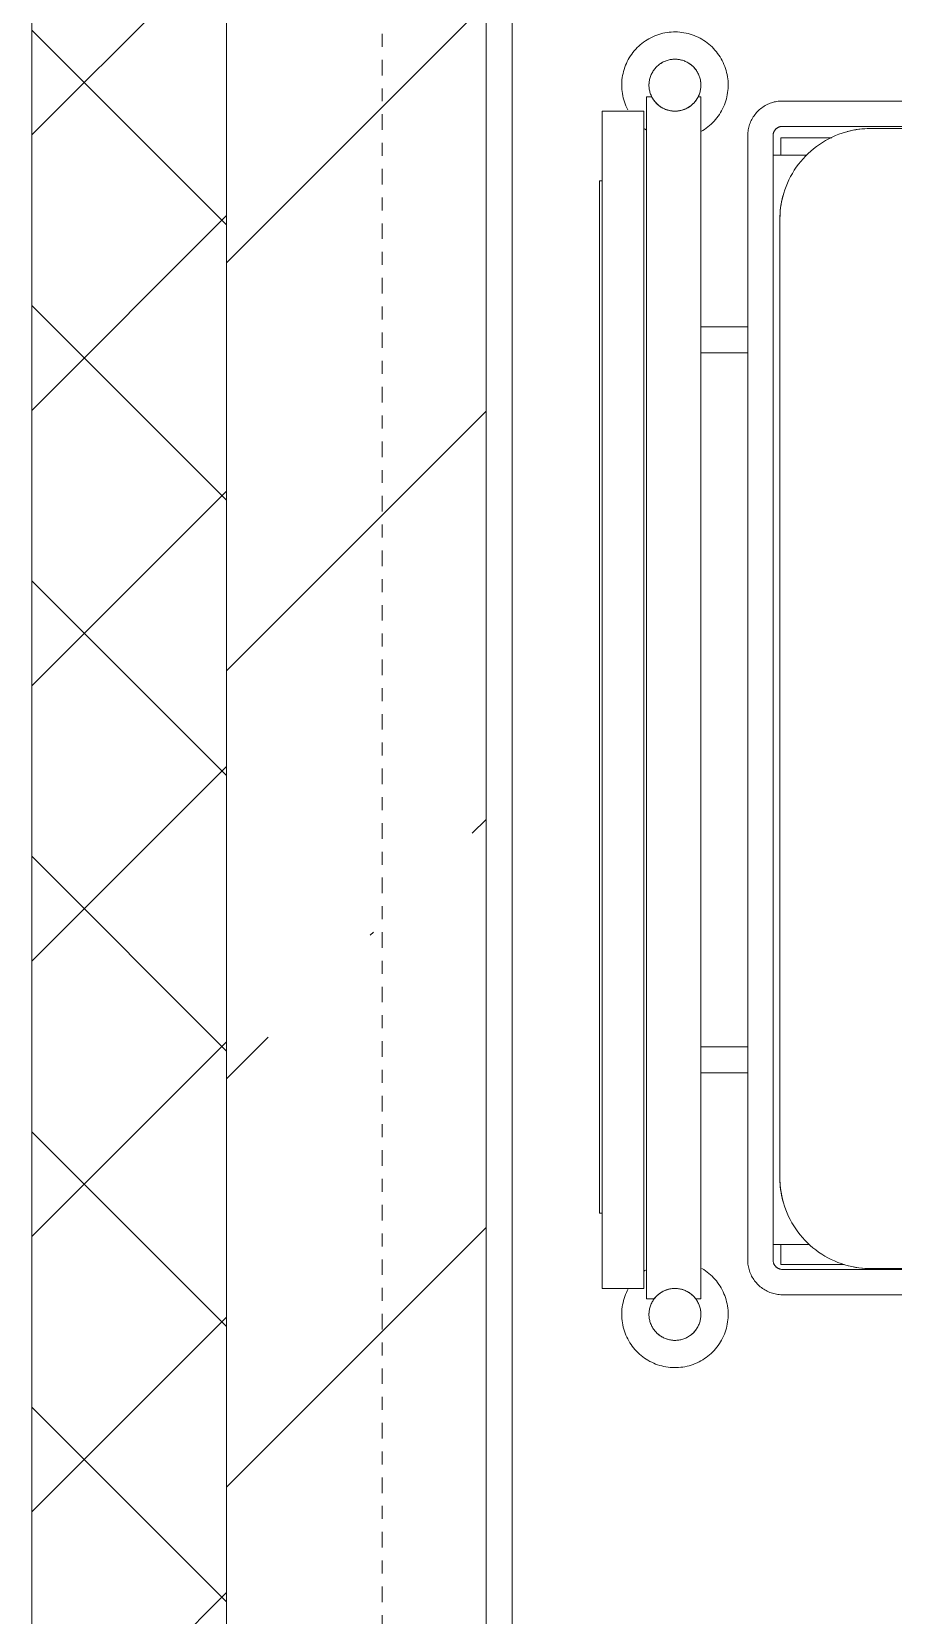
# Model space of a CAD drawing. Header units: millimetres. Extents: x -174154 to -170572, y -111302 to -109817.
# Drawn here: x -174126.35 to -174119.71, y -110595.16 to -110582.96 of the extents above; entities that cross this region are included whole.
import ezdxf

# ---------------------------------------------------------------- set-up
doc = ezdxf.new("R2010")
doc.units = ezdxf.units.MM
doc.linetypes.add('ACAD_ISO02W100', pattern=[15, 12, -3])
doc.linetypes.add('ADSK_Линия сетки', pattern=[21, 12, -3, 3, -3])
for name, color, linetype, lineweight in [('!Подложка', 252, 'ACAD_ISO02W100', 25), ('Оси', 7, 'Continuous', 9), ('Специальное оборудование', 7, 'Continuous', 18), ('Стены разрез', 7, 'Continuous', 40), ('Стены штриховка', 7, 'Continuous', 18)]:
    doc.layers.add(name, color=color, linetype=linetype, lineweight=lineweight)

# ---------------------------------------------------------------- blocks, each defined once
blk = doc.blocks.new('Medical_All_ARJO_Enterprise-8000_Patient-Bed - Citadel-235586-В_АР_ПЭ_02 Этаж')
at = {"layer": 'Специальное оборудование'}
for p, q in [((-1220.693965882723, 464.4726514816212), (-1220.693965882723, -461.4300522533634)), ((-1220.693965882691, 464.4726514816284), (-1216.684868080073, 464.4726514816284)), ((-1180.928429325434, 464.4726514816284), (-1178.871644628502, 464.4726514816284)), ((-1178.871644628535, -461.4300522533634), (-1178.871644628535, 464.4726514816212)), ((-1222.852240821369, 453.4375190734828), (-1254.852240821371, 453.4375190734828)), ((-1254.852240821338, 387.2318785146137), (-1254.852240821338, 453.4375190734858)), ((-1222.852240821338, 453.4375190734858), (-1222.852240821338, 387.231878514614)), ((7.47981330050809, 461.22956851988), (-1116.002062768397, 461.2295685198713)), ((-1222.320969060487, 439.8506443730967), (-1220.959044118322, 438.9371882602376)), ((-1116.002062768397, 441.7157413575096), (7.47981330050809, 441.7157413575096)), ((-88.81389784000937, 440.0618254533265), (-1047.989697186748, 440.0618254533265)), ((-1142.758976349578, 434.4726549386943), (-1142.758976349578, -431.5273510217726)), ((-1123.245149187212, -431.5273510217726), (-1123.245149187208, 434.4726549386943)), ((-1117.320968282535, 432.7499866485527), (-1117.320968282535, 419.4726645946412)), ((-1117.320968282499, 432.7499866485609), (-1104.976325260351, 432.7499866485609)), ((-1104.976325260351, 432.7499866485609), (-1080.48007701035, 432.7499866485609)), ((-1080.48007701035, 432.7499866485609), (-1077.953612265585, 432.7499866485609)), ((-1097.545912405534, 419.4726645946503), (-1123.249280579682, 419.4726645946503)), ((-1254.852240821371, 399.6349450247544), (-1256.85224082137, 399.6349450247544)), ((-1256.852240821338, 384.6349450247641), (-1256.852240821338, 399.6349450247642)), ((-1256.852240821338, 399.6349450247642), (-1256.852240821338, 395.2415467425625)), ((-1256.852240821339, -380.365054975236), (-1256.852240821338, 384.6349450247642)), ((-1254.852240821339, -387.2318785145262), (-1254.852240821338, 387.2318785146114)), ((-1222.852240821338, 387.2318785146575), (-1222.852240821339, -387.2318785144801)), ((-1117.98969718675, 370.0618254533164), (-1117.98969718675, -368.1182834874675)), ((-1142.520457133605, 287.2392910622868), (-1178.871644628535, 287.2392910622868)), ((-1178.871644628535, 267.2392910622913), (-1142.520457133605, 267.2392910622913)), ((-1142.387793016485, -267.2392910623086), (-1178.871644628531, -267.2392910623086)), ((-1178.871644628531, -287.2392910623128), (-1142.40394320015, -287.2392910623128)), ((-1256.852240821339, -395.3650549752359), (-1256.852240821339, -380.365054975236)), ((-1254.852240821339, -453.437519073486), (-1254.852240821339, -387.231878514524)), ((-1222.852240821339, -387.2318785145235), (-1222.852240821339, -453.4375190734861)), ((-1256.852240821339, -390.9716566930341), (-1256.852240821339, -395.3650549752359)), ((-1256.85224082137, -395.3650549752468), (-1254.852240821371, -395.3650549752468)), ((-1123.24514918718, -419.4726645946502), (-1095.067204302857, -419.4726645946502)), ((-1117.320968282531, -419.4726645946586), (-1117.320968282531, -434.8968863487328)), ((-1104.976325260351, -434.8968863487249), (-1117.320968282499, -434.8968863487249)), ((7.47981330050809, -438.7704374405878), (-1116.002062768401, -438.7704374405878)), ((-1080.48007701035, -434.8968863487249), (-1104.976325260351, -434.8968863487249)), ((-1068.556067498939, -434.8968863487249), (-1080.48007701035, -434.8968863487249)), ((-1047.989697186753, -438.1182834874689), (-88.81389784001371, -438.1182834874689)), ((-1221.590314598935, -439.3507767617811), (-1222.852240821373, -440.2312658435763)), ((-1254.852240821371, -453.4375190734914), (-1222.852240821373, -453.4375190734914)), ((-1214.801036333184, -461.4300522533539), (-1220.693965882691, -461.4300522533539)), ((-1178.871644628502, -461.4300522533539), (-1182.812261072323, -461.4300522533539)), ((-1116.002062768401, -458.2842646029496), (7.47981330050809, -458.2842646029496))]:
    blk.add_line(p, q, dxfattribs=at)
at = {"layer": 'Специальное оборудование', "flags": 128}
for points in [[(-1157.80664708343, 473.4374999999866), (-1157.839442711627, 475.0770627664009), (-1157.937777130201, 476.7140025821415), (-1158.101493025068, 478.3457006926967), (-1158.330328485714, 479.9695467291742), (-1158.623917424217, 481.5829428843125), (-1158.981790160911, 483.1833080684303), (-1159.403374175755, 484.7680820386412), (-1159.887995024257, 486.3347294946469), (-1160.434877416439, 487.8807441347332), (-1161.043146457142, 489.403652665254), (-1161.711829045652, 490.901018757446), (-1162.439855432472, 492.3704469449784), (-1163.226060930695, 493.8095864562117), (-1164.069187779226, 495.2161349749343), (-1164.967887154976, 496.5878423235486), (-1165.920721330652, 497.9225140629204), (-1166.926165974831, 499.2180150029903), (-1167.982612590567, 500.4722726186046), (-1169.088371088641, 501.6832803651332), (-1170.241672491336, 502.8491008885295), (-1171.440671762428, 503.9678691246435), (-1172.683450758866, 505.037795282954), (-1173.968021299367, 506.057167709842), (-1175.29232834508, 507.0243556268939), (-1176.654253287248, 507.9378117397529), (-1178.05161733649, 508.7960747135106), (-1179.482185008411, 509.597771510478), (-1180.943667699917, 510.3416195868123), (-1182.433727350456, 511.0264289442636), (-1183.949980182452, 511.651104033951), (-1185.490000514831, 512.2146455089877), (-1187.05132464358, 512.7161518232166), (-1188.631454783154, 513.154820673538), (-1190.227863062404, 513.5299502833578), (-1191.837995568637, 513.8409405253134), (-1193.459276433316, 514.0872938813781), (-1195.089111952916, 514.268616238716), (-1196.724894738284, 514.3846175202583), (-1198.364007885913, 514.4351121486889), (-1200.003829164421, 514.4200193433586), (-1201.641735209576, 514.3393632495626), (-1203.275105721108, 514.1932728998244), (-1204.901327654627, 513.981982007555), (-1206.517799401957, 513.7058285930984), (-1208.121934953124, 513.3652544430009), (-1209.711168033442, 512.9608044032707), (-1211.282956209004, 512.4931255076872), (-1212.834784954033, 511.9629659427188), (-1214.364171673564, 511.3711738505566), (-1215.868669675108, 510.7186959723157), (-1217.345872082795, 510.006576133434), (-1218.793415687901, 509.2359535737087), (-1220.208984729445, 508.4080611248747), (-1221.590314598935, 507.5242232382267), (-1222.935195463246, 506.585853865838), (-1224.241475799892, 505.5944541985468), (-1225.507065838984, 504.5516102643126), (-1226.729940906446, 503.4589903909803), (-1227.908144663037, 502.3183425372558), (-1229.039792234079, 501.1314914964134), (-1230.123073224863, 499.900335976895), (-1231.156254616891, 498.6268455649197), (-1232.137683540335, 497.3130575734789), (-1233.065789918285, 495.9610737831058), (-1233.939088978517, 494.5730570794514), (-1234.756183628829, 493.1512279931514), (-1235.515766692084, 491.6978611474336), (-1236.216622997417, 490.2152816192071), (-1236.857631324246, 488.7058612194663), (-1237.437766195993, 487.1720146988545), (-1237.956099520611, 485.6161958845925), (-1238.411802075361, 484.0408937548942), (-1238.80414483337, 482.4486284571341), (-1239.132500129905, 480.8419472761084), (-1239.39634266655, 479.2234205589799), (-1239.595250351527, 477.5956376032076), (-1239.728904974972, 475.9612025142941), (-1239.797092717993, 474.3227300397265), (-1239.806650322141, 473.4374999999952)], [(-1178.806667776271, 473.4374999999866), (-1178.822665627793, 474.2372859209926), (-1178.870633589217, 475.0357923551329), (-1178.950494922031, 475.8317418624464), (-1179.062121865139, 476.6238610935243), (-1179.205335839245, 477.4108828265738), (-1179.379907732545, 478.1915479947183), (-1179.585558267245, 478.9646077002087), (-1179.821958446366, 479.7288252124341), (-1180.088730080039, 480.4829779463983), (-1180.385446390572, 481.2258594186027), (-1180.711632695155, 481.9562811771668), (-1181.066767165287, 482.6730747030906), (-1181.450281661567, 483.3750932796304), (-1181.861562642622, 484.0612138268405), (-1182.299952146616, 484.7303386981964), (-1182.764748843861, 485.381397436642), (-1183.255209158786, 486.0133484870959), (-1183.770548459521, 486.6251808626552), (-1184.309942313118, 487.2159157620692), (-1184.872527804465, 487.7846081354967), (-1185.457404916804, 488.3303481964737), (-1186.063637971509, 488.8522628772957), (-1186.690257125021, 489.3495172258213), (-1187.336259920364, 489.8213157411753), (-1188.000612890869, 490.2669036463695), (-1188.682253213514, 490.6855680958028), (-1189.380090409186, 491.076639315685), (-1190.09300808723, 491.4394916754695), (-1190.81986573146, 491.7735446887941), (-1191.559500524677, 492.0782639421052), (-1192.310729209005, 492.3531619495856), (-1193.072349978804, 492.5977989330784), (-1193.843144403308, 492.8117835255873), (-1194.621879375868, 492.9947733974071), (-1195.407309086648, 493.1464758038041), (-1196.198177015656, 493.2666480532641), (-1196.993217942924, 493.3550978958353), (-1197.791159972561, 493.4116838306192), (-1198.59072656754, 493.4363153322194), (-1199.390638591871, 493.4289529954735), (-1200.189616356963, 493.3896085985455), (-1200.986381668828, 493.3183450840834), (-1201.779659872925, 493.215276458513), (-1202.568181893364, 493.0805676096395), (-1203.35068626311, 492.9144340428874), (-1204.125921142107, 492.7171415365324), (-1204.892646319918, 492.4890057164816), (-1205.649635199818, 492.23039155138), (-1206.395676761081, 491.9417127687457), (-1207.129577496358, 491.6234311930355), (-1207.850163321029, 491.2760560068775), (-1208.556281451491, 490.9001429364523), (-1209.246802249362, 490.4962933625023), (-1209.920621028679, 490.0651533581914), (-1210.576659823128, 489.6074126555382), (-1211.213869110579, 489.1238035420442), (-1211.831229492119, 488.6150996891094), (-1212.427753322821, 488.0821149143928), (-1213.002486291808, 487.5257018798254), (-1213.554508948942, 486.9467507275786), (-1214.082938175723, 486.3461876559899), (-1214.586928598113, 485.7249734378541), (-1215.065673938953, 485.0841018834021), (-1215.518408307822, 484.4245982504175), (-1215.944407426309, 483.7475176040226), (-1216.342989786696, 483.0539431288086), (-1216.713517742241, 482.3449843959885), (-1217.055398527247, 481.6217755882924), (-1217.368085205393, 480.8854736855492), (-1217.651077544695, 480.1372566137209), (-1217.903922817783, 479.3783213605226), (-1218.126216526153, 478.6098820604374), (-1218.317603047295, 477.8331680524599), (-1218.477776203598, 477.0494219132801), (-1218.606479752186, 476.2598974695463), (-1218.703507794836, 475.4658577919366), (-1218.768705107374, 474.6685731745461), (-1218.801967388003, 473.8693191026997), (-1218.8066296293, 473.4374999999952)], [(-1239.806650322141, 473.4374999999952), (-1239.773854693944, 471.7979372335896), (-1239.675520275369, 470.160997417849), (-1239.511804380503, 468.5292993072937), (-1239.282968919857, 466.9054532708163), (-1238.989379981354, 465.292057115678), (-1238.63150724466, 463.6916919315515), (-1238.209923229816, 462.1069179613493), (-1237.725302381314, 460.5402705053435), (-1237.178419989131, 458.9942558652573), (-1236.570150948429, 457.4713473347279), (-1235.901468359914, 455.9739812425445), (-1235.173441973095, 454.5045530550121)], [(-1218.8066296293, 473.4374999999866), (-1218.790631777778, 472.6377140789979), (-1218.742663816354, 471.8392076448576), (-1218.66280248354, 471.0432581375441), (-1218.551175540432, 470.2511389064662), (-1218.407961566325, 469.4641171734081), (-1218.233389673026, 468.6834520052636), (-1218.027739138321, 467.9103922997732), (-1217.791338959205, 467.1461747875564), (-1217.524567325532, 466.3920220535923), (-1217.227851014999, 465.6491405813878), (-1216.90166471042, 464.9187188228237), (-1216.546530240284, 464.2019252968999), (-1216.163015744004, 463.4999067203514), (-1215.751734762944, 462.81378617315), (-1215.313345258951, 462.1446613017941), (-1214.84854856171, 461.4936025633485), (-1214.358088246785, 460.8616515128946), (-1213.842748946049, 460.2498191373267), (-1213.303355092457, 459.6590842379126), (-1212.740769601101, 459.0903918644851), (-1212.155892488766, 458.5446518035168), (-1211.549659434066, 458.0227371226862), (-1210.923040280554, 457.5254827741606), (-1210.27703748521, 457.0536842588151), (-1209.612684514697, 456.6080963536209), (-1208.931044192061, 456.189431904179), (-1208.233206996389, 455.7983606843054), (-1207.520289318336, 455.4355083245123), (-1206.793431674115, 455.1014553111877), (-1206.053796880894, 454.7967360578853), (-1205.302568196562, 454.5218380503962), (-1204.540947426767, 454.2772010669121), (-1203.770153002263, 454.0632164744032), (-1202.991418029703, 453.8802266025747), (-1202.205988318923, 453.7285241961864), (-1201.41512038991, 453.6083519467264), (-1200.620079462652, 453.5199021041552), (-1199.822137433014, 453.4633161693713), (-1199.022570838035, 453.4386846677711), (-1198.222658813695, 453.446047004517), (-1197.423681048603, 453.485391401445), (-1196.626915736747, 453.5566549158985), (-1195.833637532646, 453.6597235414775), (-1195.045115512211, 453.7944323903509), (-1194.262611142457, 453.9605659571031), (-1193.487376263463, 454.1578584634581), (-1192.720651085653, 454.3859942835089), (-1191.963662205753, 454.6446084486018), (-1191.21762064449, 454.9332872312361), (-1190.483719909212, 455.251568806955), (-1189.763134084542, 455.598943993113), (-1189.057015954084, 455.9748570635382), (-1188.366495156205, 456.3787066374795), (-1187.692676376896, 456.8098466417991), (-1187.036637582447, 457.2675873444523), (-1186.399428294988, 457.7511964579462), (-1185.782067913456, 458.2599003108724), (-1185.185544082754, 458.792885085589), (-1184.610811113763, 459.3492981201564), (-1184.058788456628, 459.9282492724119), (-1183.530359229852, 460.5288123440006), (-1183.026368807457, 461.1500265621364), (-1182.547623466618, 461.7908981165884), (-1182.094889097748, 462.450401749573), (-1181.668889979266, 463.1274823959679), (-1181.270307618875, 463.8210568711819), (-1180.899779663329, 464.530015604002), (-1180.557898878328, 465.2532244116894), (-1180.245212200182, 465.9895263144413), (-1179.962219860876, 466.7377433862696), (-1179.709374587791, 467.4966786394679), (-1179.487080879417, 468.2651179395444), (-1179.295694358276, 469.0418319475306), (-1179.135521201973, 469.8255780867104), (-1179.006817653385, 470.6151025304442), (-1178.90978961074, 471.4091422080538), (-1178.844592298202, 472.2064268254358), (-1178.811330017568, 473.0056808972908), (-1178.806667776271, 473.4374999999866)], [(-1178.819881717669, 437.6390464262731), (-1177.404312676126, 438.4669388751071), (-1176.022982806636, 439.3507767617638), (-1174.67810194232, 440.2891461341525), (-1173.371821605678, 441.2805458014437), (-1172.106231566583, 442.3233897356779), (-1170.883356499121, 443.4160096090102), (-1169.705152742534, 444.5566574627174), (-1168.573505171492, 445.7435085035771), (-1167.490224180707, 446.9746640230954), (-1166.45704278868, 448.2481544350708), (-1165.475613865231, 449.5619424265115), (-1164.547507487281, 450.9139262168846), (-1163.67420842705, 452.3019429205391), (-1162.857113776742, 453.7237720068391), (-1162.097530713487, 455.1771388525569), (-1161.396674408154, 456.6597183807833), (-1160.75566608132, 458.1691387805242), (-1160.175531209578, 459.702985301136), (-1159.657197884955, 461.258804115398), (-1159.201495330202, 462.8341062450963), (-1158.809152572201, 464.4263715428564), (-1158.480797275661, 466.0330527238821), (-1158.216954739016, 467.6515794410106), (-1158.01804705404, 469.2793623967829), (-1157.884392430599, 470.9137974856964), (-1157.816204687578, 472.5522699602553), (-1157.80664708343, 473.4374999999866)], [(-1116.002062768397, 461.2295685198713), (-1117.072053927397, 461.2081658429275), (-1118.140333328796, 461.1439920518088), (-1119.205191953441, 461.0371498108781), (-1120.264926254679, 460.8878100449596), (-1121.317840883714, 460.6962116657978), (-1122.362251401725, 460.462661189927), (-1123.396486974696, 460.1875322482968), (-1124.418893046331, 459.8712649885209), (-1125.427833985015, 459.5143653707449), (-1126.421695700477, 459.1174043582248), (-1127.398888225983, 458.6810170038981), (-1128.357848261947, 458.2059014344469), (-1129.29704167689, 457.6928177334196), (-1130.214965961682, 457.1425867252927), (-1131.110152633293, 456.5560886623082), (-1131.981169584007, 455.9342618162349), (-1132.826623372508, 455.2781009773937), (-1133.645161453093, 454.5886558631544), (-1134.435474339444, 453.8670294386168), (-1135.196297699529, 453.1143761521267), (-1135.926414378276, 452.3319000883805), (-1136.624656344757, 451.5208530421693), (-1137.289906560759, 450.6825325157425), (-1137.921100767859, 449.8182796431147), (-1138.517229189975, 448.9294770445175), (-1139.07733814879, 448.017546614508), (-1139.600531589467, 447.0839472472558), (-1140.085972514098, 446.1301725025476), (-1140.532884320764, 445.1577482165671), (-1140.940552045904, 444.1682300606963), (-1141.308323508132, 443.1632010529051), (-1141.635610351556, 442.1442690252198), (-1141.921888987045, 441.1130640515321), (-1142.166701429855, 440.0712358397868), (-1142.369656032298, 439.020451092913), (-1142.530428110304, 437.9623908423382), (-1142.648760462845, 436.8987477587429), (-1142.724463783401, 435.8312234441921), (-1142.75741696281, 434.7615257098329), (-1142.758976349578, 434.4726549386943)], [(-1123.245149187212, 434.4726549386943), (-1123.239355490633, 434.7623011420354), (-1123.221983669568, 435.0514839732428), (-1123.193061515234, 435.3397408014707), (-1123.152635296897, 435.6266104772957), (-1123.100769687896, 435.9116340704101), (-1123.037547662127, 436.194355603883), (-1122.963070361352, 436.4743227835715), (-1122.877456933371, 436.7510877217009), (-1122.780844341389, 437.0242076534284), (-1122.673387144958, 437.2932456451071), (-1122.555257252667, 437.557771293351), (-1122.426643647136, 437.8173614135471), (-1122.287752082704, 438.0716007168822), (-1122.13880475625, 438.3200824747115), (-1121.980039951713, 438.5624091692231), (-1121.811711658919, 438.7981931294023), (-1121.634089167222, 439.0270571512102), (-1121.447456634725, 439.2486351010276), (-1121.252112633661, 439.4625725013986), (-1121.04836967277, 439.6685270981419), (-1120.836553697311, 439.8661694078129), (-1120.617003567674, 440.0551832448963), (-1120.390070517225, 440.2352662275651), (-1120.156117590441, 440.4061302614626), (-1119.915519062086, 440.5675020005789), (-1119.668659838491, 440.719123284574), (-1119.41593484175, 440.8607515517045), (-1119.157748377943, 440.9921602269932), (-1118.894513490338, 441.113139084565), (-1118.626651298598, 441.2234945840627), (-1118.354590325099, 441.3230501802441), (-1118.078765809347, 441.4116466053669), (-1117.799619011745, 441.4891421240613), (-1117.517596507606, 441.5554127600307), (-1117.233149472784, 441.6103524943978), (-1116.946732961848, 441.653873435299), (-1116.658805180128, 441.6859059585187), (-1116.369826750642, 441.7063988188517), (-1116.080259977238, 441.7153192320968), (-1116.002062768397, 441.7157413575096)], [(-1047.989697186748, 440.0618254533265), (-1050.788950579814, 440.0058329196025), (-1053.583725764592, 439.8379448945076), (-1056.369551696973, 439.5584299630918), (-1059.141971649748, 439.1677352896186), (-1061.896550342405, 438.6664859022143), (-1064.628881036648, 438.0554836929743), (-1067.334592586238, 437.3357061350862), (-1070.009356429876, 436.5083047190918), (-1072.648893516005, 435.5746031107738), (-1075.248981148352, 434.5360950335187), (-1077.805459741372, 433.3944418787146), (-1080.314239474652, 432.1514700478667), (-1082.77130683581, 430.8091680307537), (-1085.172731041214, 429.3696832242582), (-1087.514670324403, 427.8353184970012), (-1089.793378082117, 426.2085285052207), (-1092.005208868044, 424.4919157658789), (-1094.146624224754, 422.6882264931858), (-1096.214198344487, 420.8003462051821), (-1098.204623549719, 418.8312951076235), (-1100.114715584707, 416.7842232622107), (-1101.941418709675, 414.66240554722), (-1103.681810589294, 412.4692364183582), (-1105.333106967817, 410.2082244783923), (-1106.892666123302, 407.8829868640854), (-1108.357993093784, 405.4972434596068), (-1109.726743668695, 403.0548109454832), (-1110.996728139101, 400.5595966926928), (-1112.165914800774, 398.0155925117583), (-1113.232433204457, 395.4268682666808), (-1114.194577148221, 392.7975653640323), (-1115.050807406997, 390.1318901275503), (-1115.799754195033, 387.4341070689848), (-1116.440219357222, 384.7085320657233), (-1116.971178285942, 381.9595254563349), (-1117.391781560168, 379.1914850649918), (-1117.701356304387, 376.4088391658208), (-1117.899407265043, 373.6160393986748), (-1117.985617602847, 370.8175536474011), (-1117.98969718675, 370.0618254533164)], [(-1117.98969718675, -368.1182834874675), (-1117.933704653017, -370.9175368805377), (-1117.765816627931, -373.7123120653155), (-1117.486301696519, -376.4981379976968), (-1117.095607023042, -379.2705579504672), (-1116.594357635638, -382.025136643124), (-1115.983355426389, -384.7574673373677), (-1115.263577868505, -387.4631788869568), (-1114.436176452519, -390.1379427305952), (-1113.502474844206, -392.7774798167287), (-1112.463966766951, -395.3775674490759), (-1111.322313612146, -397.9340460420908), (-1110.079341781299, -400.4428257753713), (-1108.737039764186, -402.8998931365334), (-1107.29755495769, -405.3013173419286), (-1105.763190230424, -407.6432566251223), (-1104.136400238648, -409.9219643828401), (-1102.419787499315, -412.1337951687674), (-1100.616098226613, -414.2752105254733), (-1098.728217938614, -416.3427846452153), (-1096.759166841051, -418.333209850443), (-1094.712094995643, -420.243301885431), (-1092.590277280652, -422.0700050103987), (-1090.39710815179, -423.8103968900136), (-1088.136096211824, -425.461693268545), (-1085.810858597522, -427.0212524240254), (-1083.425115193043, -428.4865793945077), (-1080.982682678911, -429.8553299694184), (-1078.48746842612, -431.1253144398204), (-1075.94346424519, -432.2945011014978), (-1073.354740000117, -433.3610195051762), (-1070.725437097464, -434.3231634489357), (-1068.059761860987, -435.1793937077204), (-1065.361978802417, -435.9283404957345), (-1062.636403799151, -436.5688056579322), (-1059.887397189767, -437.0997645866485), (-1057.119356798419, -437.5203678608784), (-1054.336710899253, -437.829942605102), (-1051.543911132102, -438.0279935657583), (-1048.745425380829, -438.1142039035659), (-1047.989697186753, -438.1182834874689)], [(-1157.80664708343, -473.4375000000126), (-1157.839442711627, -471.7979372335983), (-1157.937777130201, -470.1609974178577), (-1158.101493025068, -468.5292993073111), (-1158.330328485714, -466.9054532708336), (-1158.623917424217, -465.2920571156953), (-1158.981790160911, -463.6916919315775), (-1159.403374175755, -462.1069179613665), (-1159.887995024257, -460.5402705053522), (-1160.434877416439, -458.9942558652747), (-1161.043146457142, -457.4713473347538), (-1161.711829045656, -455.9739812425532), (-1162.439855432472, -454.5045530550207), (-1163.226060930695, -453.0654135437874), (-1164.069187779226, -451.6588650250736), (-1164.967887154976, -450.2871576764592), (-1165.920721330652, -448.9524859370787), (-1166.926165974831, -447.6569849970088), (-1167.982612590567, -446.4027273813945), (-1169.088371088641, -445.191719634866), (-1170.241672491336, -444.0258991114783), (-1171.440671762428, -442.9071308753643), (-1172.683450758871, -441.8372047170539), (-1173.968021299367, -440.8178322901571), (-1175.29232834508, -439.8506443731053), (-1176.654253287248, -438.9371882602463), (-1178.05161733649, -438.0789252864886)], [(-1142.758976349578, -431.5273510217726), (-1142.737573672635, -432.5973421807764), (-1142.673399881512, -433.6656215821803), (-1142.56655764059, -434.7304802068164), (-1142.417217874662, -435.7902145080592), (-1142.2256194955, -436.8431291370895), (-1141.992069019634, -437.8875396551044), (-1141.716940078004, -438.9217752280712), (-1141.400672818228, -439.9441812997112), (-1141.043773200452, -440.9531222383907), (-1140.646812187932, -441.9469839538478), (-1140.210424833605, -442.924176479363), (-1139.73530926415, -443.883136515327), (-1139.222225563122, -444.8223299302653), (-1138.671994555, -445.7402542150576), (-1138.085496492007, -446.6354408866682), (-1137.463669645938, -447.5064578373872), (-1136.807508807101, -448.3519116258836), (-1136.118063692857, -449.1704497064727), (-1135.39643726832, -449.9607625928149), (-1134.64378398183, -450.7215859529087), (-1133.861307918083, -451.451702631652), (-1133.050260871872, -452.1499445981235), (-1132.211940345445, -452.8151948141349), (-1131.347687472822, -453.4463890212387), (-1130.458884874225, -454.0425174433505), (-1129.546954444219, -454.6026264021704), (-1128.613355076954, -455.1258198428471), (-1127.659580332259, -455.6112607674694), (-1126.68715604627, -456.058172574139), (-1125.697637890403, -456.4658402992794), (-1124.692608882616, -456.8336117615158), (-1123.673676854931, -457.1608986049357), (-1122.64247188123, -457.4471772404291), (-1121.600643669498, -457.6919896832392), (-1120.54985892262, -457.894944285673), (-1119.491798672045, -458.0557163636833), (-1118.428155588454, -458.1740487162288), (-1117.360631273895, -458.2497520367811), (-1116.290933539536, -458.2827052161811), (-1116.002062768401, -458.2842646029496)], [(-1116.002062768401, -438.7704374405878), (-1116.291708971743, -438.7646437440133), (-1116.58089180295, -438.747271922948), (-1116.869148631178, -438.7183497686049), (-1117.156018306998, -438.6779235502767), (-1117.441041900117, -438.6260579412756), (-1117.72376343359, -438.5628359154985), (-1118.003730613274, -438.4883586147363), (-1118.280495551408, -438.4027451867467), (-1118.553615483131, -438.3061325947645), (-1118.82265347481, -438.1986753983384), (-1119.087179123054, -438.0805455060469), (-1119.346769243254, -437.9519319005112), (-1119.601008546594, -437.8130403360843), (-1119.849490304419, -437.6640930096252), (-1120.09181699893, -437.5053282050926), (-1120.327600959109, -437.3369999122896), (-1120.556464980913, -437.1593774205978), (-1120.77804293073, -436.9727448881001), (-1120.99198033111, -436.777400887036), (-1121.197934927845, -436.5736579261455), (-1121.39557723752, -436.3618419506868), (-1121.584591074603, -436.1422918210578), (-1121.764674057268, -435.9153587706003), (-1121.935538091165, -435.6814058438084), (-1122.096909830286, -435.4408073154611), (-1122.248531114277, -435.1939480918663), (-1122.390159381412, -434.9412230951166), (-1122.521568056696, -434.6830366313185), (-1122.642546914272, -434.4198017437048), (-1122.75290241377, -434.1519395519732), (-1122.852458009947, -433.8798785784745), (-1122.94105443507, -433.6040540627227), (-1123.018549953768, -433.3249072651205), (-1123.084820589738, -433.0428847609816), (-1123.139760324105, -432.7584377261591), (-1123.183281265006, -432.4720212152234), (-1123.215313788226, -432.1840934335074), (-1123.235806648559, -431.895115004022), (-1123.244727061799, -431.6055482306135), (-1123.245149187212, -431.5273510217726)], [(-1234.756183628829, -453.7237720068564), (-1235.515766692084, -455.1771388525742), (-1236.216622997417, -456.659718380792), (-1236.857631324246, -458.1691387805329), (-1237.437766195993, -459.7029853011447), (-1237.956099520615, -461.2588041154153), (-1238.411802075365, -462.834106245105), (-1238.80414483337, -464.4263715428737), (-1239.132500129905, -466.0330527238908), (-1239.396342666555, -467.6515794410366), (-1239.595250351527, -469.2793623967915), (-1239.728904974972, -470.9137974857051), (-1239.797092717993, -472.5522699602726), (-1239.806650322141, -473.4375000000126)], [(-1178.806667776271, -473.4375000000126), (-1178.822665627797, -472.6377140790152), (-1178.870633589217, -471.8392076448836), (-1178.950494922031, -471.0432581375615), (-1179.062121865139, -470.2511389064749), (-1179.205335839245, -469.4641171734254), (-1179.379907732545, -468.6834520052896), (-1179.585558267245, -467.9103922997905), (-1179.821958446366, -467.1461747875651), (-1180.088730080043, -466.392022053601), (-1180.385446390572, -465.6491405813964), (-1180.711632695155, -464.918718822841), (-1181.066767165282, -464.2019252969172), (-1181.450281661572, -463.4999067203687), (-1181.861562642622, -462.8137861731586), (-1182.29995214662, -462.1446613018114), (-1182.764748843861, -461.4936025633572), (-1183.25520915879, -460.8616515129206), (-1183.770548459526, -460.249819137344), (-1184.309942313118, -459.6590842379299), (-1184.872527804465, -459.0903918645024), (-1185.4574049168, -458.5446518035255), (-1186.063637971509, -458.0227371227122), (-1186.690257125021, -457.5254827741779), (-1187.336259920364, -457.0536842588238), (-1188.000612890869, -456.6080963536382), (-1188.682253213514, -456.1894319041963), (-1189.380090409186, -455.7983606843227), (-1190.093008087234, -455.4355083245296), (-1190.819865731455, -455.101455311205), (-1191.559500524677, -454.7967360579026), (-1192.310729209005, -454.5218380504136), (-1193.072349978804, -454.2772010669208), (-1193.843144403308, -454.0632164744119), (-1194.621879375868, -453.880226602592), (-1195.407309086648, -453.7285241962038), (-1196.198177015656, -453.6083519467351), (-1196.993217942924, -453.5199021041811), (-1197.791159972561, -453.4633161693799), (-1198.59072656754, -453.4386846677798), (-1199.390638591876, -453.4460470045343), (-1200.189616356963, -453.4853914014537), (-1200.986381668828, -453.5566549159158), (-1201.779659872925, -453.6597235414862), (-1202.568181893364, -453.7944323903596), (-1203.35068626311, -453.9605659571117), (-1204.125921142107, -454.157858463484), (-1204.892646319918, -454.3859942835262), (-1205.649635199818, -454.6446084486192), (-1206.395676761081, -454.9332872312534), (-1207.129577496358, -455.2515688069636), (-1207.850163321029, -455.5989439931217), (-1208.556281451491, -455.9748570635468), (-1209.246802249362, -456.3787066375054), (-1209.920621028679, -456.8098466418164), (-1210.576659823128, -457.2675873444609), (-1211.213869110579, -457.7511964579549), (-1211.831229492119, -458.2599003108897), (-1212.427753322821, -458.792885085615), (-1213.002486291813, -459.3492981201737), (-1213.554508948942, -459.9282492724205), (-1214.082938175723, -460.528812344018), (-1214.586928598113, -461.1500265621537), (-1215.065673938958, -461.7908981165971), (-1215.518408307822, -462.4504017495902), (-1215.944407426309, -463.1274823959939), (-1216.342989786696, -463.8210568711992), (-1216.713517742237, -464.5300156040106), (-1217.055398527247, -465.2532244117068), (-1217.368085205393, -465.9895263144586), (-1217.651077544695, -466.737743386287), (-1217.903922817783, -467.4966786394853), (-1218.126216526153, -468.2651179395617), (-1218.317603047295, -469.0418319475478), (-1218.477776203598, -469.8255780867191), (-1218.606479752186, -470.6151025304616), (-1218.703507794836, -471.4091422080799), (-1218.768705107374, -472.2064268254531), (-1218.801967388008, -473.0056808972995), (-1218.806629629304, -473.4375000000126)], [(-1239.806650322141, -473.4375000000126), (-1239.773854693944, -475.0770627664182), (-1239.675520275369, -476.7140025821501), (-1239.511804380503, -478.345700692714), (-1239.282968919857, -479.9695467291829), (-1238.989379981354, -481.5829428843211), (-1238.63150724466, -483.1833080684477), (-1238.209923229816, -484.7680820386586), (-1237.725302381314, -486.3347294946643), (-1237.178419989131, -487.8807441347418), (-1236.570150948429, -489.4036526652714), (-1235.901468359914, -490.9010187574633), (-1235.173441973095, -492.3704469449957), (-1234.387236474876, -493.8095864562204), (-1233.544109626344, -495.2161349749429), (-1232.645410250595, -496.587842323566), (-1231.692576074919, -497.9225140629378), (-1230.68713143074, -499.2180150030076), (-1229.630684815004, -500.4722726186133), (-1228.52492631693, -501.6832803651505), (-1227.371624914231, -502.8491008885468), (-1226.172625643138, -503.9678691246522), (-1224.9298466467, -505.0377952829713), (-1223.645276106204, -506.0571677098593), (-1222.320969060487, -507.0243556269112), (-1220.959044118322, -507.9378117397789), (-1219.561680069076, -508.7960747135279), (-1218.131112397155, -509.5977715104954), (-1216.669629705654, -510.3416195868209), (-1215.179570055114, -511.0264289442808), (-1213.663317223114, -511.6511040339684), (-1212.123296890735, -512.2146455089963), (-1210.561972761991, -512.716151823234), (-1208.981842622416, -513.1548206735553), (-1207.385434343167, -513.5299502833665), (-1205.775301836934, -513.8409405253308), (-1204.154020972255, -514.0872938813953), (-1202.52418545265, -514.2686162387334), (-1200.888402667283, -514.3846175202756), (-1199.249289519654, -514.4351121486975), (-1197.609468241149, -514.420019343376), (-1195.971562195994, -514.3393632495712), (-1194.338191684463, -514.1932728998418), (-1192.711969750939, -513.9819820075636), (-1191.095498003614, -513.7058285931071), (-1189.491362452447, -513.365254443027), (-1187.902129372125, -512.9608044032881), (-1186.330341196562, -512.4931255077045), (-1184.778512451538, -511.9629659427275), (-1183.249125732002, -511.3711738505739), (-1181.744627730463, -510.7186959723417), (-1180.267425322771, -510.0065761334426), (-1178.819881717669, -509.2359535737347), (-1177.404312676126, -508.4080611248921), (-1176.022982806636, -507.524223238244), (-1174.67810194232, -506.5858538658553), (-1173.371821605678, -505.5944541985555), (-1172.106231566583, -504.5516102643213), (-1170.883356499121, -503.458990390989), (-1169.705152742534, -502.3183425372818), (-1168.573505171492, -501.1314914964221), (-1167.490224180707, -499.9003359769037), (-1166.45704278868, -498.6268455649284), (-1165.475613865231, -497.3130575734963), (-1164.547507487286, -495.9610737831231), (-1163.674208427054, -494.5730570794686), (-1162.857113776742, -493.1512279931687), (-1162.097530713487, -491.6978611474423), (-1161.396674408154, -490.2152816192245), (-1160.755666081325, -488.7058612194836), (-1160.175531209578, -487.1720146988632), (-1159.65719788496, -485.6161958846012), (-1159.201495330202, -484.0408937549115), (-1158.809152572201, -482.4486284571515), (-1158.480797275661, -480.8419472761171), (-1158.216954739016, -479.2234205589886), (-1158.018047054044, -477.5956376032163), (-1157.884392430599, -475.9612025143201), (-1157.816204687578, -474.3227300397439), (-1157.80664708343, -473.4375000000126)], [(-1218.806629629304, -473.4375000000126), (-1218.790631777774, -474.23728592101), (-1218.742663816354, -475.0357923551416), (-1218.662802483544, -475.831741862455), (-1218.551175540432, -476.6238610935416), (-1218.407961566325, -477.4108828265997), (-1218.233389673026, -478.1915479947356), (-1218.027739138326, -478.964607700226), (-1217.791338959205, -479.7288252124514), (-1217.524567325528, -480.4829779464155), (-1217.227851014999, -481.2258594186201), (-1216.90166471042, -481.9562811771841), (-1216.546530240284, -482.6730747030992), (-1216.163015744004, -483.3750932796478), (-1215.751734762944, -484.0612138268492), (-1215.313345258951, -484.7303386982051), (-1214.84854856171, -485.3813974366506), (-1214.35808824678, -486.0133484871046), (-1213.842748946049, -486.6251808626725), (-1213.303355092457, -487.2159157620866), (-1212.740769601101, -487.7846081355227), (-1212.155892488771, -488.3303481964823), (-1211.549659434066, -488.852262877313), (-1210.923040280554, -489.3495172258386), (-1210.27703748521, -489.821315741184), (-1209.612684514702, -490.2669036463869), (-1208.931044192057, -490.6855680958201), (-1208.233206996389, -491.0766393157024), (-1207.520289318336, -491.4394916754868), (-1206.793431674115, -491.7735446888114), (-1206.053796880894, -492.0782639421225), (-1205.302568196562, -492.3531619496029), (-1204.540947426767, -492.5977989330871), (-1203.770153002267, -492.8117835255959), (-1202.991418029703, -492.9947733974332), (-1202.205988318927, -493.1464758038214), (-1201.415120389915, -493.2666480532727), (-1200.620079462652, -493.355097895844), (-1199.822137433014, -493.4116838306365), (-1199.022570838035, -493.436315332228), (-1198.222658813695, -493.4289529954908), (-1197.423681048608, -493.3896085985541), (-1196.626915736747, -493.3183450841007), (-1195.833637532646, -493.2152764585303), (-1195.045115512211, -493.0805676096568), (-1194.262611142461, -492.9144340429048), (-1193.487376263468, -492.7171415365411), (-1192.720651085657, -492.4890057164903), (-1191.963662205753, -492.2303915514059), (-1191.21762064449, -491.9417127687631), (-1190.483719909212, -491.6234311930442), (-1189.763134084546, -491.2760560068862), (-1189.057015954084, -490.9001429364696), (-1188.366495156205, -490.4962933625197), (-1187.692676376896, -490.0651533582001), (-1187.036637582447, -489.6074126555642), (-1186.399428294988, -489.1238035420529), (-1185.782067913456, -488.6150996891267), (-1185.185544082754, -488.0821149144101), (-1184.610811113763, -487.5257018798428), (-1184.058788456628, -486.9467507275959), (-1183.530359229848, -486.3461876559985), (-1183.026368807457, -485.7249734378628), (-1182.547623466618, -485.0841018834108), (-1182.094889097748, -484.4245982504262), (-1181.668889979262, -483.7475176040313), (-1181.27030761887, -483.0539431288173), (-1180.899779663334, -482.3449843959972), (-1180.557898878328, -481.6217755883097), (-1180.245212200182, -480.8854736855666), (-1179.962219860876, -480.1372566137382), (-1179.709374587791, -479.3783213605312), (-1179.487080879417, -478.6098820604634), (-1179.29569435828, -477.8331680524773), (-1179.135521201968, -477.0494219132887), (-1179.006817653385, -476.2598974695549), (-1178.90978961074, -475.4658577919453), (-1178.844592298202, -474.6685731745634), (-1178.811330017568, -473.869319102717), (-1178.806667776271, -473.4375000000126)]]:
    blk.add_lwpolyline(points, dxfattribs=at)
at = {"layer": 'Специальное оборудование'}
for centre, radius, start, end in [((-1198.806648702753, 473.4375000000013), 19.99998092651482, 127.6249522065839, 138.6469789760804), ((-1198.806648702753, 473.4375000000013), 19.99998092651484, 119.2040406425908, 126.5242913083326), ((-1198.806648702753, 473.4375000000013), 19.99998092651484, 107.548167889424, 111.6072603999048), ((-1198.806648702753, 473.4375000000013), 19.99998092651477, 78.41332780044813, 100.179240215985), ((-1198.806648702753, 473.4375000000013), 19.99998092651455, 37.39802698278194, 58.43802691517761), ((-1198.806648702753, 473.4375000000013), 19.99998092651465, 171.8082049439114, 179.9999999999995), ((-1198.806648702753, 473.4375000000013), 19.99998092651457, 359.9999999999996, 8.191795063414766), ((-1198.806648702753, 473.4375000000013), 19.99998092651481, 180, 188.191795068514), ((-1198.806648702753, 473.4375000000013), 19.99998092651436, 351.8082049303801, 359.9999999999995), ((-1198.806648702753, 473.4375000000013), 19.99998092651447, 217.3980269680597, 224.8931837387853), ((-1198.806648702753, 473.4375000000013), 19.99998092651464, 224.9999999999994, 238.4380269439824), ((-1198.806648702753, 473.4375000000013), 19.99998092651473, 233.5325207977552, 299.7852583849817), ((-1198.806648702753, 473.4375000000013), 19.99998092651455, 258.41332777915, 269.1081354844891), ((-1198.806648702753, 473.4375000000013), 19.9999809265146, 270.6715199564326, 280.1792403152957), ((-1198.806648702753, 473.4375000000013), 19.9999809265145, 287.5481680765504, 291.6072604864359), ((-1198.806648702753, 473.4375000000013), 19.99998092651455, 299.2040406800079, 306.5242912137787), ((-1198.806648702753, 473.4375000000013), 19.9999809265145, 307.6249521464775, 314.6323819780839), ((-1198.806648702753, 473.4375000000013), 19.99998092651447, 315.3097041630898, 319.8199101373934), ((-1047.989697186717, 370.0618254533267), 70.00000000000003, 90, 105), ((-1047.989697186717, 370.0618254533267), 70, 165, 180), ((-1047.989697186717, -368.1182834874621), 70.0000000000002, 180.0000000000001, 195.0000000000001), ((-1047.989697186717, -368.1182834874621), 70.00000000000003, 255, 270.0000000000001), ((-1198.806648702753, -473.4375000000013), 19.99998092651464, 134.9999999999996, 142.6019729115831), ((-1198.806648702753, -473.4375000000013), 19.99998092651481, 121.561973013743, 134.8883764774702), ((-1198.806648702753, -473.4375000000013), 19.99998092651473, 60.21474161501794, 126.4674792022445), ((-1198.806648702753, -473.4375000000013), 19.99998092651468, 90.89186451565851, 101.5808744447422), ((-1198.806648702753, -473.4375000000013), 19.99998092651451, 79.81016060512273, 89.3284800434049), ((-1198.806648702753, -473.4375000000013), 19.99998092651462, 68.39273874566983, 72.45183053166589), ((-1198.806648702753, -473.4375000000013), 19.99998092651465, 53.47570852585351, 60.79595888137423), ((-1198.806648702753, -473.4375000000013), 19.99998092651448, 44.99999999999983, 52.37504763990757), ((-1198.806648702753, -473.4375000000013), 19.99998092651463, 40.18008986996761, 44.91030573845337), ((-1198.806648702753, -473.4375000000013), 19.99998092651477, 171.8082049656417, 179.9999999999997), ((-1198.806648702753, -473.4375000000013), 19.99998092651481, 180, 188.1917950124435), ((-1198.806648702753, -473.4375000000013), 19.99998092651455, 359.9999999999996, 8.191795023252562), ((-1198.806648702753, -473.4375000000013), 19.99998092651449, 351.8082049604122, 359.9999999999995), ((-1198.806648702753, -473.4375000000013), 19.99998092651464, 220.1800898230661, 232.375047835664), ((-1198.806648702753, -473.4375000000013), 19.99998092651455, 301.5619730506161, 322.6019729355721), ((-1198.806648702753, -473.4375000000013), 19.99998092651459, 233.4757087594678, 240.7959591833448), ((-1198.806648702753, -473.4375000000013), 19.99998092651464, 248.3927395587389, 252.4518316307897), ((-1198.806648702753, -473.4375000000013), 19.9999809265146, 259.810160892915, 281.5808744506444)]:
    blk.add_arc(centre, radius, start, end, dxfattribs=at)
for points in [[(-1210.693965882691, 457.353628347799), (-1211.553552676457, 458.0023022638521), (-1213.172205412613, 459.3950753650157), (-1215.177693952078, 461.8142102814601), (-1216.22778244666, 463.5595514871677), (-1216.684868080073, 464.4726514816284)], [(-1210.693965882691, -457.353628347799), (-1211.485885180895, -457.9389224910392), (-1212.969379833673, -459.2165242390532), (-1214.2301190885, -460.6695682679942), (-1214.801036333185, -461.4300522533538)]]:
    blk.add_open_spline(points, degree=3, dxfattribs=at)
for points, knots in [([(-1180.928429325434, 464.4726514816284), (-1181.328150196762, 463.6632355805945), (-1182.028701929423, 462.4843015614874), (-1183.153352162511, 460.9595695988634), (-1184.098145946203, 459.8592965268272), (-1185.146265142306, 458.8036958873987), (-1186.674811275759, 457.4769789779958), (-1187.970229225395, 456.6106764532819), (-1188.871644628502, 456.0796507350272)], [0, 0, 0, 0, 0.25, 0.375, 0.5, 0.625, 0.75, 1, 1, 1, 1]), ([(-1182.812261072323, -461.4300522533539), (-1183.325402795089, -460.7465275113401), (-1184.175903458709, -459.7502902366273), (-1185.478749083805, -458.5047477199624), (-1186.886950443211, -457.3315225715829), (-1188.050524568029, -456.5496301098748), (-1188.871644628502, -456.0796507350273)], [0, 0, 0, 0, 0.3333333333333333, 0.5, 0.6666666666666666, 1, 1, 1, 1])]:
    blk.add_open_spline(points, degree=3, knots=knots, dxfattribs=at)
blk = doc.blocks.new('A$C02fe7d8c')
at = {"layer": 'Стены разрез', "lineweight": 20, "true_color": 0x636466}
h = blk.add_hatch(dxfattribs=at)
h.set_pattern_fill('FP_1', color=251, style=0, pattern_type=2)
h.set_pattern_definition([(45, (30280.00000000015, 12304.99999999978), (-106.0660171779821, 106.0660171779821), []), (135, (30280.00000000015, 12304.99999999978), (-106.0660171779821, -106.0660171779821), [])])
h.paths.add_polyline_path([(120.6690279984578, 209.9999999999964), (209.9999999999673, 209.9999999999964), (209.9999999999854, 14469.99999999988), (60, 14469.99999999988), (59.9999999999709, 209.9999999999964)])
h = blk.add_hatch(dxfattribs=at)
h.set_pattern_fill('FP_2', color=251, style=0, pattern_type=2)
h.set_pattern_definition([(45, (30280.00000000015, 12304.99999999978), (-314.3089642374204, 314.3089642374204), []), (45, (30594.30900000015, 12304.99999999978), (-314.3089642374204, 314.3089642374204), [555.625, -111.125, 3.353, -107.772])])
h.paths.add_polyline_path([(209.9999999999673, 409.9999999999927), (409.9999999999709, 409.9999999999927), (409.9999999999927, 14269.99999999988), (209.9999999999891, 14269.99999999988), (209.9999999999854, 429.9999999999982)])
at = {"layer": 'Оси', "linetype": 'ADSK_Линия сетки'}
blk.add_line((330.0000000000182, 16592.85830273533), (329.9999999999891, -2195.000000000127), dxfattribs=at)
at = {"layer": 'Стены разрез', "color": 251, "lineweight": 20, "true_color": 0x636466}
blk.add_line((430, 430), (430.0000000000109, 5014.828844088231), dxfattribs=at)
at = {"layer": 'Стены штриховка', "color": 251, "lineweight": 20, "true_color": 0x636466}
for p, q in [((60.00000000002547, 14619.99999999987), (60.00000000000364, 60)), ((210.0000000000182, 14469.99999999987), (210, 210)), ((410.0000000000218, 14269.99999999987), (410, 409.9999999999982))]:
    blk.add_line(p, q, dxfattribs=at)
at = {"layer": 'Специальное оборудование', "color": 251, "lineweight": 20, "true_color": 0x636466}
blk.add_blockref('Medical_All_ARJO_Enterprise-8000_Patient-Bed - Citadel-235586-В_АР_ПЭ_02 Этаж', (1754.220320753793, 3667.87379774257), dxfattribs=at)

msp = doc.modelspace()

# ---------------------------------------------------------------- block references
at = {"layer": '!Подложка', "ltscale": 20, "xscale": 0.01, "yscale": 0.01, "zscale": 0.01}
msp.add_blockref('A$C02fe7d8c', (-174126.9501441634, -110624.7877293258), dxfattribs=at)

doc.saveas('drawing.dxf')
